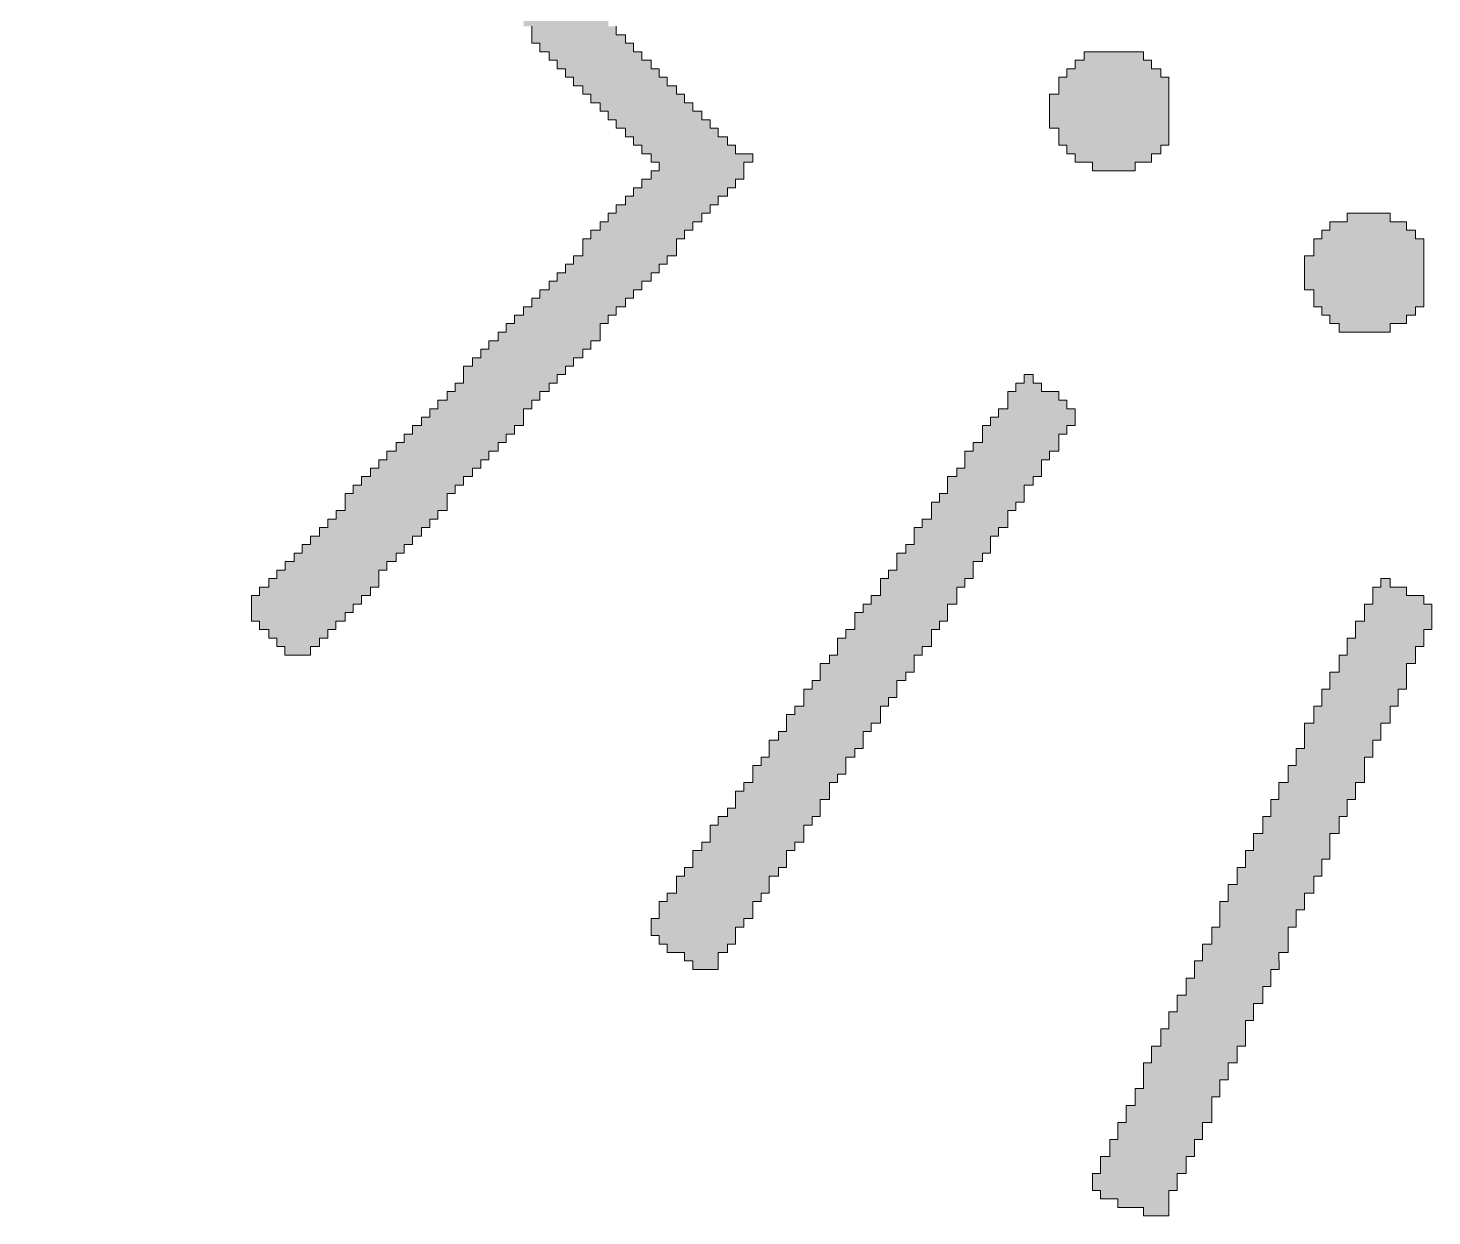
# Model space of a CAD drawing. Header units: millimetres. Extents: x 79 to 103.9, y -130.9 to -116.4.
# Drawn here: x 91.537 to 95.034, y -130.122 to -127.163 of the extents above; entities that cross this region are included whole.
import ezdxf

# ---------------------------------------------------------------- set-up
doc = ezdxf.new("R2010")
doc.units = ezdxf.units.MM
doc.header["$MEASUREMENT"] = 0
doc.layers.add('Layer 1', color=7, linetype='Continuous', lineweight=0)

msp = doc.modelspace()

# ---------------------------------------------------------------- hatches: boundary and pattern name
at = {"layer": 'Layer 1', "true_color": 0x000000, "transparency": 33554687}
h = msp.add_hatch(color=18, dxfattribs=at)
h.dxf.hatch_style = 2
h.paths.add_polyline_path([(91.3513, -124.3008), (91.3513, -124.3219), (91.3513, -124.343), (91.3742, -124.343), (91.3742, -124.3643), (91.3742, -124.3854), (91.3742, -124.4065), (91.3742, -124.4278), (91.3946, -124.4278), (91.3946, -124.4489), (91.3946, -124.47), (91.3945, -124.47), (91.3945, -124.4913), (91.4148, -124.4913), (91.4148, -124.5124), (91.4148, -124.5335), (91.4148, -124.5335), (91.4148, -124.5548), (91.4377, -124.5548), (91.4377, -124.5759), (91.4377, -124.597), (91.4377, -124.597), (91.4377, -124.6183), (91.458, -124.6183), (91.458, -124.6394), (91.458, -124.6605), (91.458, -124.6605), (91.458, -124.6818), (91.4784, -124.6818), (91.4784, -124.7029), (91.4784, -124.724), (91.4783, -124.724), (91.4783, -124.7453), (91.5012, -124.7453), (91.5012, -124.7664), (91.5012, -124.7875), (91.5012, -124.7875), (91.5012, -124.8088), (91.5215, -124.8088), (91.5215, -124.8299), (91.5215, -124.851), (91.5215, -124.851), (91.5215, -124.8723), (91.5418, -124.8723), (91.5418, -124.8934), (91.5418, -124.9145), (91.5647, -124.9145), (91.5647, -124.9358), (91.5647, -124.9569), (91.5647, -124.9569), (91.5647, -124.978), (91.5851, -124.978), (91.5851, -124.9993), (91.5851, -125.0204), (91.6053, -125.0204), (91.6053, -125.0415), (91.6053, -125.0628), (91.6053, -125.0628), (91.6053, -125.0839), (91.6282, -125.0839), (91.6282, -125.105), (91.6282, -125.1263), (91.6485, -125.1263), (91.6485, -125.1474), (91.6485, -125.1685), (91.6688, -125.1685), (91.6688, -125.1898), (91.6688, -125.2109), (91.6688, -125.232), (91.6917, -125.232), (91.6917, -125.2533), (91.6917, -125.2744), (91.712, -125.2744), (91.712, -125.2955), (91.712, -125.3168), (91.7323, -125.3168), (91.7323, -125.3379), (91.7323, -125.359), (91.7552, -125.359), (91.7552, -125.3803), (91.7552, -125.4014), (91.7755, -125.4014), (91.7755, -125.4225), (91.7755, -125.4438), (91.7958, -125.4438), (91.7958, -125.4649), (91.7958, -125.4649), (91.7958, -125.486), (91.8187, -125.486), (91.8187, -125.5073), (91.8187, -125.5073), (91.8187, -125.5284), (91.839, -125.5284), (91.839, -125.5495), (91.839, -125.5495), (91.839, -125.5708), (91.8593, -125.5708), (91.8593, -125.5919), (91.8593, -125.5919), (91.8593, -125.613), (91.8822, -125.613), (91.8822, -125.6343), (91.8822, -125.6343), (91.8822, -125.6554), (91.9025, -125.6554), (91.9025, -125.6765), (91.9025, -125.6765), (91.9025, -125.6978), (91.9228, -125.6978), (91.9228, -125.7189), (91.9228, -125.74), (91.9457, -125.74), (91.9457, -125.7613), (91.966, -125.7613), (91.966, -125.7824), (91.966, -125.7824), (91.966, -125.8035), (91.9863, -125.8035), (91.9863, -125.8248), (91.9863, -125.8248), (91.9863, -125.8459), (92.0092, -125.8459), (92.0092, -125.867), (92.0092, -125.867), (92.0092, -125.8883), (92.0295, -125.8883), (92.0295, -125.9094), (92.0498, -125.9094), (92.0498, -125.9305), (92.0498, -125.9305), (92.0498, -125.9518), (92.0727, -125.9518), (92.0727, -125.9729), (92.0727, -125.9729), (92.0727, -125.994), (92.093, -125.994), (92.093, -126.0153), (92.1133, -126.0153), (92.1133, -126.0364), (92.1133, -126.0364), (92.1133, -126.0575), (92.1362, -126.0575), (92.1362, -126.0788), (92.1362, -126.0788), (92.1362, -126.0999), (92.1565, -126.0999), (92.1565, -126.121), (92.1768, -126.121), (92.1768, -126.1423), (92.1768, -126.1423), (92.1768, -126.1634), (92.1997, -126.1634), (92.1997, -126.1845), (92.22, -126.1845), (92.22, -126.2058), (92.22, -126.2058), (92.22, -126.2269), (92.2403, -126.2269), (92.2403, -126.248), (92.2632, -126.248), (92.2632, -126.2693), (92.2632, -126.2693), (92.2632, -126.2904), (92.2835, -126.2904), (92.2835, -126.3115), (92.3038, -126.3115), (92.3038, -126.3328), (92.3267, -126.3328), (92.3267, -126.3539), (92.3267, -126.375), (92.347, -126.375), (92.347, -126.3963), (92.3673, -126.3963), (92.3673, -126.4174), (92.3673, -126.4385), (92.3902, -126.4385), (92.3902, -126.4598), (92.4105, -126.4598), (92.4105, -126.4809), (92.4309, -126.4809), (92.4309, -126.502), (92.4308, -126.502), (92.4308, -126.5233), (92.4537, -126.5233), (92.4537, -126.5444), (92.474, -126.5444), (92.474, -126.5655), (92.4943, -126.5655), (92.4943, -126.5868), (92.4943, -126.5868), (92.4943, -126.6079), (92.5172, -126.6079), (92.5172, -126.629), (92.5375, -126.629), (92.5375, -126.6503), (92.5578, -126.6503), (92.5578, -126.6714), (92.5807, -126.6714), (92.5807, -126.6925), (92.5807, -126.6925), (92.5807, -126.7138), (92.601, -126.7138), (92.601, -126.7349), (92.6214, -126.7349), (92.6214, -126.756), (92.6442, -126.756), (92.6442, -126.7773), (92.6645, -126.7773), (92.6645, -126.7984), (92.6645, -126.7984), (92.6645, -126.8195), (92.6848, -126.8195), (92.6848, -126.8408), (92.7077, -126.8408), (92.7077, -126.8619), (92.728, -126.8619), (92.728, -126.883), (92.7483, -126.883), (92.7483, -126.9043), (92.7712, -126.9043), (92.7712, -126.9254), (92.7915, -126.9254), (92.7915, -126.9465), (92.7915, -126.9465), (92.7915, -126.9678), (92.8118, -126.9678), (92.8118, -126.9889), (92.8347, -126.9889), (92.8347, -127.01), (92.855, -127.01), (92.855, -127.0313), (92.8753, -127.0313), (92.8753, -127.0524), (92.8957, -127.0524), (92.8957, -127.0735), (92.9185, -127.0735), (92.9185, -127.0948), (92.9388, -127.0948), (92.9388, -127.1159), (92.9617, -127.1159), (92.9617, -127.137), (92.982, -127.137), (92.982, -127.1583), (93.0023, -127.1583), (93.0023, -127.1794), (93.0252, -127.1794), (93.0252, -127.2005), (93.0455, -127.2005), (93.0455, -127.2218), (93.0658, -127.2218), (93.0658, -127.2429), (93.0887, -127.2429), (93.0887, -127.264), (93.109, -127.264), (93.109, -127.2853), (93.1293, -127.2853), (93.1293, -127.3064), (93.1522, -127.3064), (93.1522, -127.3275), (93.1725, -127.3275), (93.1725, -127.3488), (93.1928, -127.3488), (93.1928, -127.3699), (93.2157, -127.3699), (93.2157, -127.391), (93.236, -127.391), (93.236, -127.4123), (93.2563, -127.4123), (93.2563, -127.4334), (93.2792, -127.4334), (93.2792, -127.4545), (93.2995, -127.4545), (93.2995, -127.4758), (93.3427, -127.4758), (93.3427, -127.4969), (93.3198, -127.4969), (93.3198, -127.518), (93.3198, -127.518), (93.3198, -127.5393), (93.2995, -127.5393), (93.2995, -127.5604), (93.2792, -127.5604), (93.2792, -127.5815), (93.2563, -127.5815), (93.2563, -127.6028), (93.236, -127.6028), (93.236, -127.6239), (93.2157, -127.6239), (93.2157, -127.645), (93.1928, -127.645), (93.1928, -127.6663), (93.1725, -127.6663), (93.1725, -127.6874), (93.1522, -127.6874), (93.1522, -127.7085), (93.1522, -127.7298), (93.1293, -127.7298), (93.1293, -127.7509), (93.109, -127.7509), (93.109, -127.772), (93.0887, -127.772), (93.0887, -127.7933), (93.0658, -127.7933), (93.0658, -127.8144), (93.0455, -127.8144), (93.0455, -127.8355), (93.0252, -127.8355), (93.0252, -127.8568), (93.0023, -127.8568), (93.0023, -127.8779), (92.982, -127.8779), (92.982, -127.899), (92.9617, -127.899), (92.9617, -127.9203), (92.9617, -127.9203), (92.9617, -127.9414), (92.9389, -127.9414), (92.9389, -127.9625), (92.9185, -127.9625), (92.9185, -127.9838), (92.8956, -127.9838), (92.8956, -128.0049), (92.8754, -128.0049), (92.8754, -128.026), (92.855, -128.026), (92.855, -128.0473), (92.8347, -128.0473), (92.8347, -128.0684), (92.8118, -128.0684), (92.8118, -128.0895), (92.7915, -128.0895), (92.7915, -128.1108), (92.7712, -128.1108), (92.7712, -128.1319), (92.7712, -128.1319), (92.7712, -128.153), (92.7484, -128.153), (92.7484, -128.1743), (92.728, -128.1743), (92.728, -128.1954), (92.7077, -128.1954), (92.7077, -128.2165), (92.6849, -128.2165), (92.6849, -128.2378), (92.6645, -128.2378), (92.6645, -128.2589), (92.6442, -128.2589), (92.6442, -128.28), (92.6214, -128.28), (92.6214, -128.3013), (92.601, -128.3013), (92.601, -128.3224), (92.5807, -128.3224), (92.5807, -128.3435), (92.5807, -128.3648), (92.5579, -128.3648), (92.5579, -128.3859), (92.5375, -128.3859), (92.5375, -128.407), (92.5172, -128.407), (92.5172, -128.4283), (92.4944, -128.4283), (92.4944, -128.4494), (92.474, -128.4494), (92.474, -128.4705), (92.4537, -128.4705), (92.4537, -128.4918), (92.4309, -128.4918), (92.4309, -128.5129), (92.4105, -128.5129), (92.4105, -128.534), (92.4105, -128.534), (92.4105, -128.5553), (92.3902, -128.5553), (92.3902, -128.5764), (92.3673, -128.5764), (92.3673, -128.5975), (92.347, -128.5975), (92.347, -128.6188), (92.3267, -128.6188), (92.3267, -128.6399), (92.3038, -128.6399), (92.3038, -128.661), (92.2835, -128.661), (92.2835, -128.6823), (92.2632, -128.6823), (92.2632, -128.7034), (92.2403, -128.7034), (92.2403, -128.7245), (92.1768, -128.7245), (92.1768, -128.7034), (92.1565, -128.7034), (92.1565, -128.6823), (92.1362, -128.6823), (92.1362, -128.661), (92.1133, -128.661), (92.1133, -128.6399), (92.093, -128.6399), (92.093, -128.6188), (92.093, -128.6188), (92.093, -128.5975), (92.093, -128.5975), (92.093, -128.5764), (92.1133, -128.5764), (92.1133, -128.5553), (92.1362, -128.5553), (92.1362, -128.534), (92.1565, -128.534), (92.1565, -128.5129), (92.1769, -128.5129), (92.1769, -128.4918), (92.1997, -128.4918), (92.1997, -128.4705), (92.22, -128.4705), (92.22, -128.4494), (92.2404, -128.4494), (92.2404, -128.4283), (92.2632, -128.4283), (92.2632, -128.407), (92.2835, -128.407), (92.2835, -128.3859), (92.3039, -128.3859), (92.3039, -128.3648), (92.3267, -128.3648), (92.3267, -128.3435), (92.3267, -128.3224), (92.347, -128.3224), (92.347, -128.3013), (92.3674, -128.3013), (92.3674, -128.28), (92.3902, -128.28), (92.3902, -128.2589), (92.4105, -128.2589), (92.4105, -128.2378), (92.4309, -128.2378), (92.4309, -128.2165), (92.4537, -128.2165), (92.4537, -128.1954), (92.474, -128.1954), (92.474, -128.1743), (92.4944, -128.1743), (92.4944, -128.153), (92.5172, -128.153), (92.5172, -128.1319), (92.5375, -128.1319), (92.5375, -128.1108), (92.5578, -128.1108), (92.5578, -128.0895), (92.5807, -128.0895), (92.5807, -128.0684), (92.601, -128.0684), (92.601, -128.0473), (92.6213, -128.0473), (92.6213, -128.026), (92.6214, -128.026), (92.6214, -128.0049), (92.6441, -128.0049), (92.6441, -127.9838), (92.6645, -127.9838), (92.6645, -127.9625), (92.6849, -127.9625), (92.6849, -127.9414), (92.7077, -127.9414), (92.7077, -127.9203), (92.728, -127.9203), (92.728, -127.899), (92.7483, -127.899), (92.7483, -127.8779), (92.7712, -127.8779), (92.7712, -127.8568), (92.7915, -127.8568), (92.7915, -127.8355), (92.8118, -127.8355), (92.8118, -127.8144), (92.8347, -127.8144), (92.8347, -127.7933), (92.855, -127.7933), (92.855, -127.772), (92.8753, -127.772), (92.8753, -127.7509), (92.8956, -127.7509), (92.8956, -127.7298), (92.9185, -127.7298), (92.9185, -127.7085), (92.9185, -127.6874), (92.9388, -127.6874), (92.9388, -127.6663), (92.9617, -127.6663), (92.9617, -127.645), (92.982, -127.645), (92.982, -127.6239), (93.0023, -127.6239), (93.0023, -127.6028), (93.0252, -127.6028), (93.0252, -127.5815), (93.0455, -127.5815), (93.0455, -127.5604), (93.0658, -127.5604), (93.0658, -127.5393), (93.0887, -127.5393), (93.0887, -127.518), (93.109, -127.518), (93.109, -127.4969), (93.0887, -127.4969), (93.0887, -127.4758), (93.0658, -127.4758), (93.0658, -127.4545), (93.0455, -127.4545), (93.0455, -127.4334), (93.0252, -127.4334), (93.0252, -127.4123), (93.0023, -127.4123), (93.0023, -127.391), (92.982, -127.391), (92.982, -127.3699), (92.9617, -127.3699), (92.9617, -127.3488), (92.9388, -127.3488), (92.9388, -127.3275), (92.9185, -127.3275), (92.9185, -127.3064), (92.8956, -127.3064), (92.8956, -127.2853), (92.8753, -127.2853), (92.8753, -127.264), (92.855, -127.264), (92.855, -127.2429), (92.8347, -127.2429), (92.8347, -127.2218), (92.8118, -127.2218), (92.8118, -127.2005), (92.7915, -127.2005), (92.7915, -127.1794), (92.7915, -127.1794), (92.7915, -127.1583), (92.7712, -127.1583), (92.7712, -127.137), (92.7483, -127.137), (92.7483, -127.1159), (92.728, -127.1159), (92.728, -127.0948), (92.7077, -127.0948), (92.7077, -127.0735), (92.6849, -127.0735), (92.6849, -127.0524), (92.6645, -127.0524), (92.6645, -127.0313), (92.6442, -127.0313), (92.6442, -127.01), (92.6213, -127.01), (92.6213, -126.9889), (92.6213, -126.9889), (92.6213, -126.9678), (92.601, -126.9678), (92.601, -126.9465), (92.5807, -126.9465), (92.5807, -126.9254), (92.5578, -126.9254), (92.5578, -126.9043), (92.5375, -126.9043), (92.5375, -126.883), (92.5172, -126.883), (92.5172, -126.8619), (92.4943, -126.8619), (92.4943, -126.8408), (92.4943, -126.8408), (92.4943, -126.8195), (92.474, -126.8195), (92.474, -126.7984), (92.4537, -126.7984), (92.4537, -126.7773), (92.4308, -126.7773), (92.4308, -126.756), (92.4106, -126.756), (92.4106, -126.7349), (92.4105, -126.7349), (92.4105, -126.7138), (92.3902, -126.7138), (92.3902, -126.6925), (92.3673, -126.6925), (92.3673, -126.6714), (92.347, -126.6714), (92.347, -126.6503), (92.347, -126.6503), (92.347, -126.629), (92.3267, -126.629), (92.3267, -126.6079), (92.3038, -126.6079), (92.3038, -126.5868), (92.2835, -126.5868), (92.2835, -126.5655), (92.2835, -126.5655), (92.2835, -126.5444), (92.2632, -126.5444), (92.2632, -126.5233), (92.2403, -126.5233), (92.2403, -126.502), (92.2201, -126.502), (92.2201, -126.4809), (92.22, -126.4809), (92.22, -126.4598), (92.1997, -126.4598), (92.1997, -126.4385), (92.1768, -126.4385), (92.1768, -126.4174), (92.1768, -126.3963), (92.1565, -126.3963), (92.1565, -126.375), (92.1362, -126.375), (92.1362, -126.3539), (92.1362, -126.3328), (92.1133, -126.3328), (92.1133, -126.3115), (92.093, -126.3115), (92.093, -126.2904), (92.093, -126.2904), (92.093, -126.2693), (92.0727, -126.2693), (92.0727, -126.248), (92.0498, -126.248), (92.0498, -126.2269), (92.0498, -126.2269), (92.0498, -126.2058), (92.0295, -126.2058), (92.0295, -126.1845), (92.0092, -126.1845), (92.0092, -126.1634), (92.0092, -126.1634), (92.0092, -126.1423), (91.9863, -126.1423), (91.9863, -126.121), (91.966, -126.121), (91.966, -126.0999), (91.966, -126.0999), (91.966, -126.0788), (91.9457, -126.0788), (91.9457, -126.0575), (91.9457, -126.0575), (91.9457, -126.0364), (91.9228, -126.0364), (91.9228, -126.0153), (91.9025, -126.0153), (91.9025, -125.994), (91.9025, -125.994), (91.9025, -125.9729), (91.8822, -125.9729), (91.8822, -125.9518), (91.8822, -125.9518), (91.8822, -125.9305), (91.8593, -125.9305), (91.8593, -125.9094), (91.839, -125.9094), (91.839, -125.8883), (91.839, -125.8883), (91.839, -125.867), (91.8187, -125.867), (91.8187, -125.8459), (91.8187, -125.8459), (91.8187, -125.8248), (91.7958, -125.8248), (91.7958, -125.8035), (91.7958, -125.8035), (91.7958, -125.7824), (91.7755, -125.7824), (91.7755, -125.7613), (91.7755, -125.7613), (91.7755, -125.74), (91.7552, -125.74), (91.7552, -125.7189), (91.7552, -125.6978), (91.7323, -125.6978), (91.7323, -125.6765), (91.712, -125.6765), (91.712, -125.6554), (91.712, -125.6554), (91.712, -125.6343), (91.6917, -125.6343), (91.6917, -125.613), (91.6917, -125.613), (91.6917, -125.5919), (91.6688, -125.5919), (91.6688, -125.5708), (91.6688, -125.5708), (91.6688, -125.5495), (91.6485, -125.5495), (91.6485, -125.5284), (91.6485, -125.5284), (91.6485, -125.5073), (91.6282, -125.5073), (91.6282, -125.486), (91.6282, -125.486), (91.6282, -125.4649), (91.6053, -125.4649), (91.6053, -125.4438), (91.6053, -125.4438), (91.6053, -125.4225), (91.6053, -125.4014), (91.585, -125.4014), (91.585, -125.3803), (91.585, -125.359), (91.5647, -125.359), (91.5647, -125.3379), (91.5647, -125.3168), (91.5418, -125.3168), (91.5418, -125.2955), (91.5418, -125.2744), (91.5215, -125.2744), (91.5215, -125.2533), (91.5215, -125.232), (91.5012, -125.232), (91.5012, -125.2109), (91.5012, -125.1898), (91.5012, -125.1685), (91.4783, -125.1685), (91.4783, -125.1474), (91.4783, -125.1263), (91.458, -125.1263), (91.458, -125.105), (91.458, -125.0839), (91.458, -125.0839), (91.458, -125.0628), (91.4377, -125.0628), (91.4377, -125.0415), (91.4377, -125.0204), (91.4149, -125.0204), (91.4149, -124.9993), (91.4149, -124.978), (91.4148, -124.978), (91.4148, -124.9569), (91.3945, -124.9569), (91.3945, -124.9358), (91.3945, -124.9145), (91.3742, -124.9145), (91.3742, -124.8934), (91.3742, -124.8723), (91.3742, -124.8723), (91.3742, -124.851), (91.3513, -124.851), (91.3513, -124.8299), (91.3513, -124.8088), (91.3513, -124.8088), (91.3513, -124.7875), (91.331, -124.7875), (91.331, -124.7664), (91.331, -124.7453), (91.331, -124.7453), (91.331, -124.724), (91.3082, -124.724), (91.3082, -124.7029), (91.3082, -124.6818), (91.3081, -124.6818), (91.3081, -124.6605), (91.2878, -124.6605), (91.2878, -124.6394), (91.2878, -124.6183), (91.2878, -124.6183), (91.2878, -124.597), (91.2675, -124.597), (91.2675, -124.5759), (91.2675, -124.5548), (91.2675, -124.5548), (91.2675, -124.5335), (91.2472, -124.5335), (91.2472, -124.5124), (91.2472, -124.4913), (91.2472, -124.4913), (91.2472, -124.47), (91.2244, -124.47), (91.2244, -124.4489), (91.2244, -124.4278), (78.9917, -124.4278), (78.9917, -124.4065), (78.9917, -124.3854), (78.9917, -124.3643), (78.9917, -124.343), (78.9917, -124.343), (78.9917, -124.3219), (78.9917, -124.3008), (78.9917, -124.2795), (91.3513, -124.2795)])
h = msp.add_hatch(color=18, dxfattribs=at)
h.dxf.hatch_style = 2
h.paths.add_polyline_path([(94.1885, -127.518), (94.1885, -127.4969), (94.1453, -127.4969), (94.1453, -127.4758), (94.125, -127.4758), (94.125, -127.4545), (94.1047, -127.4545), (94.1047, -127.4334), (94.1047, -127.4123), (94.0818, -127.4123), (94.0818, -127.391), (94.0818, -127.3699), (94.0818, -127.3488), (94.0818, -127.3275), (94.1047, -127.3275), (94.1047, -127.3064), (94.1047, -127.2853), (94.125, -127.2853), (94.125, -127.264), (94.1453, -127.264), (94.1453, -127.2429), (94.1682, -127.2429), (94.1682, -127.2218), (94.3155, -127.2218), (94.3155, -127.2429), (94.3358, -127.2429), (94.3358, -127.264), (94.3587, -127.264), (94.3587, -127.2853), (94.379, -127.2853), (94.379, -127.3064), (94.379, -127.3275), (94.379, -127.3275), (94.379, -127.3488), (94.379, -127.3699), (94.379, -127.391), (94.379, -127.4123), (94.379, -127.4123), (94.379, -127.4334), (94.379, -127.4545), (94.3587, -127.4545), (94.3587, -127.4758), (94.3358, -127.4758), (94.3358, -127.4969), (94.2952, -127.4969), (94.2952, -127.518)])
h = msp.add_hatch(color=18, dxfattribs=at)
h.dxf.hatch_style = 2
h.paths.add_polyline_path([(94.8032, -127.9203), (94.8032, -127.899), (94.7803, -127.899), (94.7803, -127.8779), (94.76, -127.8779), (94.76, -127.8568), (94.7397, -127.8568), (94.7397, -127.8355), (94.7397, -127.8144), (94.7168, -127.8144), (94.7168, -127.7933), (94.7168, -127.772), (94.7168, -127.7509), (94.7168, -127.7298), (94.7397, -127.7298), (94.7397, -127.7085), (94.7397, -127.6874), (94.76, -127.6874), (94.76, -127.6663), (94.7803, -127.6663), (94.7803, -127.645), (94.8235, -127.645), (94.8235, -127.6239), (94.9302, -127.6239), (94.9302, -127.645), (94.9708, -127.645), (94.9708, -127.6663), (94.9937, -127.6663), (94.9937, -127.6874), (95.014, -127.6874), (95.014, -127.7085), (95.014, -127.7298), (95.014, -127.7298), (95.014, -127.7509), (95.014, -127.772), (95.014, -127.7933), (95.014, -127.8144), (95.014, -127.8144), (95.014, -127.8355), (95.014, -127.8568), (94.9937, -127.8568), (94.9937, -127.8779), (94.9708, -127.8779), (94.9708, -127.899), (94.9302, -127.899), (94.9302, -127.9203)])
h = msp.add_hatch(color=18, dxfattribs=at)
h.dxf.hatch_style = 2
h.paths.add_polyline_path([(93.0887, -129.3808), (93.109, -129.3808), (93.109, -129.3595), (93.109, -129.3384), (93.1293, -129.3384), (93.1293, -129.3173), (93.1522, -129.3173), (93.1522, -129.296), (93.1522, -129.2749), (93.1725, -129.2749), (93.1725, -129.2538), (93.1928, -129.2538), (93.1928, -129.2325), (93.1928, -129.2114), (93.2157, -129.2114), (93.2157, -129.1903), (93.236, -129.1903), (93.236, -129.169), (93.236, -129.1479), (93.2563, -129.1479), (93.2563, -129.1268), (93.2792, -129.1268), (93.2792, -129.1055), (93.2995, -129.1055), (93.2995, -129.0844), (93.2995, -129.0844), (93.2995, -129.0633), (93.3198, -129.0633), (93.3198, -129.042), (93.3427, -129.042), (93.3427, -129.0209), (93.3427, -129.0209), (93.3427, -128.9998), (93.363, -128.9998), (93.363, -128.9785), (93.3833, -128.9785), (93.3833, -128.9574), (93.3833, -128.9574), (93.3833, -128.9363), (93.4062, -128.9363), (93.4062, -128.915), (93.4265, -128.915), (93.4265, -128.8939), (93.4265, -128.8939), (93.4265, -128.8728), (93.4468, -128.8728), (93.4468, -128.8515), (93.4697, -128.8515), (93.4697, -128.8304), (93.4697, -128.8304), (93.4697, -128.8093), (93.49, -128.8093), (93.49, -128.788), (93.5103, -128.788), (93.5103, -128.7669), (93.5103, -128.7669), (93.5103, -128.7458), (93.5332, -128.7458), (93.5332, -128.7245), (93.5535, -128.7245), (93.5535, -128.7034), (93.5535, -128.7034), (93.5535, -128.6823), (93.5738, -128.6823), (93.5738, -128.661), (93.5967, -128.661), (93.5967, -128.6399), (93.5967, -128.6399), (93.5967, -128.6188), (93.617, -128.6188), (93.617, -128.5975), (93.6373, -128.5975), (93.6373, -128.5764), (93.6602, -128.5764), (93.6602, -128.5553), (93.6602, -128.5553), (93.6602, -128.534), (93.6805, -128.534), (93.6805, -128.5129), (93.7008, -128.5129), (93.7008, -128.4918), (93.7008, -128.4918), (93.7008, -128.4705), (93.7237, -128.4705), (93.7237, -128.4494), (93.744, -128.4494), (93.744, -128.4283), (93.744, -128.4283), (93.744, -128.407), (93.7643, -128.407), (93.7643, -128.3859), (93.7872, -128.3859), (93.7872, -128.3648), (93.7872, -128.3648), (93.7872, -128.3435), (93.8075, -128.3435), (93.8075, -128.3224), (93.8278, -128.3224), (93.8278, -128.3013), (93.8278, -128.3013), (93.8278, -128.28), (93.8507, -128.28), (93.8507, -128.2589), (93.871, -128.2589), (93.871, -128.2378), (93.871, -128.2378), (93.871, -128.2165), (93.8913, -128.2165), (93.8913, -128.1954), (93.9142, -128.1954), (93.9142, -128.1743), (93.9142, -128.1743), (93.9142, -128.153), (93.9345, -128.153), (93.9345, -128.1319), (93.9548, -128.1319), (93.9548, -128.1108), (93.9777, -128.1108), (93.9777, -128.0895), (93.9777, -128.0895), (93.9777, -128.0684), (93.998, -128.0684), (93.998, -128.0473), (94.0183, -128.0473), (94.0183, -128.026), (94.0412, -128.026), (94.0412, -128.0473), (94.0615, -128.0473), (94.0615, -128.0684), (94.1047, -128.0684), (94.1047, -128.0895), (94.125, -128.0895), (94.125, -128.1108), (94.1453, -128.1108), (94.1453, -128.1319), (94.1453, -128.1319), (94.1453, -128.153), (94.125, -128.153), (94.125, -128.1743), (94.1047, -128.1743), (94.1047, -128.1954), (94.1047, -128.1954), (94.1047, -128.2165), (94.0818, -128.2165), (94.0818, -128.2378), (94.0615, -128.2378), (94.0615, -128.2589), (94.0615, -128.2589), (94.0615, -128.28), (94.0412, -128.28), (94.0412, -128.3013), (94.0183, -128.3013), (94.0183, -128.3224), (94.0183, -128.3224), (94.0183, -128.3435), (93.998, -128.3435), (93.998, -128.3648), (93.9777, -128.3648), (93.9777, -128.3859), (93.9777, -128.3859), (93.9777, -128.407), (93.9548, -128.407), (93.9548, -128.4283), (93.9345, -128.4283), (93.9345, -128.4494), (93.9345, -128.4494), (93.9345, -128.4705), (93.9142, -128.4705), (93.9142, -128.4918), (93.8913, -128.4918), (93.8913, -128.5129), (93.8913, -128.5129), (93.8913, -128.534), (93.871, -128.534), (93.871, -128.5553), (93.8507, -128.5553), (93.8507, -128.5764), (93.8507, -128.5764), (93.8507, -128.5975), (93.8278, -128.5975), (93.8278, -128.6188), (93.8278, -128.6188), (93.8278, -128.6399), (93.8075, -128.6399), (93.8075, -128.661), (93.7872, -128.661), (93.7872, -128.6823), (93.7872, -128.6823), (93.7872, -128.7034), (93.7643, -128.7034), (93.7643, -128.7245), (93.744, -128.7245), (93.744, -128.7458), (93.744, -128.7458), (93.744, -128.7669), (93.7237, -128.7669), (93.7237, -128.788), (93.7008, -128.788), (93.7008, -128.8093), (93.7008, -128.8093), (93.7008, -128.8304), (93.6805, -128.8304), (93.6805, -128.8515), (93.6602, -128.8515), (93.6602, -128.8728), (93.6602, -128.8728), (93.6602, -128.8939), (93.6373, -128.8939), (93.6373, -128.915), (93.617, -128.915), (93.617, -128.9363), (93.617, -128.9363), (93.617, -128.9574), (93.5967, -128.9574), (93.5967, -128.9785), (93.5738, -128.9785), (93.5738, -128.9998), (93.5738, -128.9998), (93.5738, -129.0209), (93.5535, -129.0209), (93.5535, -129.042), (93.5332, -129.042), (93.5332, -129.0633), (93.5332, -129.0633), (93.5332, -129.0844), (93.5103, -129.0844), (93.5103, -129.1055), (93.5103, -129.1055), (93.5103, -129.1268), (93.49, -129.1268), (93.49, -129.1479), (93.4697, -129.1479), (93.4697, -129.169), (93.4697, -129.1903), (93.4468, -129.1903), (93.4468, -129.2114), (93.4265, -129.2114), (93.4265, -129.2325), (93.4265, -129.2538), (93.4062, -129.2538), (93.4062, -129.2749), (93.3833, -129.2749), (93.3833, -129.296), (93.3833, -129.3173), (93.363, -129.3173), (93.363, -129.3384), (93.3427, -129.3384), (93.3427, -129.3595), (93.3427, -129.3808), (93.3198, -129.3808), (93.3198, -129.4019), (93.2995, -129.4019), (93.2995, -129.423), (93.2995, -129.423), (93.2995, -129.4443), (93.2792, -129.4443), (93.2792, -129.4654), (93.2563, -129.4654), (93.2563, -129.4865), (93.2563, -129.4865), (93.2563, -129.5078), (93.1928, -129.5078), (93.1928, -129.4865), (93.1725, -129.4865), (93.1725, -129.4654), (93.1293, -129.4654), (93.1293, -129.4443), (93.109, -129.4443), (93.109, -129.423), (93.0887, -129.423), (93.0887, -129.4019), (93.0887, -129.4019)])
h = msp.add_hatch(color=18, dxfattribs=at)
h.dxf.hatch_style = 2
h.paths.add_polyline_path([(94.2088, -129.9945), (94.2088, -129.9734), (94.2317, -129.9734), (94.2317, -129.9523), (94.2317, -129.931), (94.2521, -129.931), (94.2521, -129.9099), (94.2521, -129.8888), (94.2723, -129.8888), (94.2723, -129.8675), (94.2723, -129.8464), (94.2952, -129.8464), (94.2952, -129.8253), (94.2952, -129.8253), (94.2952, -129.804), (94.3155, -129.804), (94.3155, -129.7829), (94.3155, -129.7829), (94.3155, -129.7618), (94.3155, -129.7405), (94.3358, -129.7405), (94.3358, -129.7194), (94.3358, -129.6983), (94.3587, -129.6983), (94.3587, -129.677), (94.3587, -129.6559), (94.379, -129.6559), (94.379, -129.6348), (94.379, -129.6348), (94.379, -129.6135), (94.3993, -129.6135), (94.3993, -129.5924), (94.3993, -129.5924), (94.3993, -129.5713), (94.4222, -129.5713), (94.4222, -129.55), (94.4222, -129.55), (94.4222, -129.5289), (94.4425, -129.5289), (94.4425, -129.5078), (94.4426, -129.5078), (94.4426, -129.4865), (94.4628, -129.4865), (94.4628, -129.4654), (94.4628, -129.4654), (94.4628, -129.4443), (94.4857, -129.4443), (94.4857, -129.423), (94.4857, -129.4019), (94.506, -129.4019), (94.506, -129.3808), (94.506, -129.3595), (94.506, -129.3595), (94.506, -129.3384), (94.5263, -129.3384), (94.5263, -129.3173), (94.5263, -129.3173), (94.5263, -129.296), (94.5492, -129.296), (94.5492, -129.2749), (94.5492, -129.2749), (94.5492, -129.2538), (94.5695, -129.2538), (94.5695, -129.2325), (94.5695, -129.2325), (94.5695, -129.2114), (94.5898, -129.2114), (94.5898, -129.1903), (94.5898, -129.169), (94.6127, -129.169), (94.6127, -129.1479), (94.6127, -129.1268), (94.633, -129.1268), (94.633, -129.1055), (94.633, -129.0844), (94.6533, -129.0844), (94.6533, -129.0633), (94.6533, -129.042), (94.6762, -129.042), (94.6762, -129.0209), (94.6762, -128.9998), (94.6965, -128.9998), (94.6965, -128.9785), (94.6965, -128.9785), (94.6965, -128.9574), (94.7168, -128.9574), (94.7168, -128.9363), (94.7168, -128.9363), (94.7168, -128.915), (94.7168, -128.8939), (94.7397, -128.8939), (94.7397, -128.8728), (94.7397, -128.8515), (94.76, -128.8515), (94.76, -128.8304), (94.76, -128.8093), (94.7803, -128.8093), (94.7803, -128.788), (94.7803, -128.7669), (94.8032, -128.7669), (94.8032, -128.7458), (94.8032, -128.7458), (94.8032, -128.7245), (94.8235, -128.7245), (94.8235, -128.7034), (94.8235, -128.7034), (94.8235, -128.6823), (94.8438, -128.6823), (94.8438, -128.661), (94.8438, -128.661), (94.8438, -128.6399), (94.8667, -128.6399), (94.8667, -128.6188), (94.8667, -128.5975), (94.887, -128.5975), (94.887, -128.5764), (94.887, -128.5553), (94.9073, -128.5553), (94.9073, -128.534), (94.9302, -128.534), (94.9302, -128.5553), (94.9708, -128.5553), (94.9708, -128.5764), (95.014, -128.5764), (95.014, -128.5975), (95.0343, -128.5975), (95.0343, -128.6188), (95.0343, -128.6399), (95.0343, -128.6399), (95.0343, -128.661), (95.014, -128.661), (95.014, -128.6823), (95.014, -128.6823), (95.014, -128.7034), (94.9937, -128.7034), (94.9937, -128.7245), (94.9937, -128.7245), (94.9937, -128.7458), (94.9708, -128.7458), (94.9708, -128.7669), (94.9708, -128.7669), (94.9708, -128.788), (94.9708, -128.8093), (94.9505, -128.8093), (94.9505, -128.8304), (94.9505, -128.8515), (94.9302, -128.8515), (94.9302, -128.8728), (94.9302, -128.8939), (94.9073, -128.8939), (94.9073, -128.915), (94.9073, -128.9363), (94.887, -128.9363), (94.887, -128.9574), (94.887, -128.9574), (94.887, -128.9785), (94.8667, -128.9785), (94.8667, -128.9998), (94.8667, -128.9998), (94.8667, -129.0209), (94.8667, -129.042), (94.8438, -129.042), (94.8438, -129.0633), (94.8438, -129.0844), (94.8235, -129.0844), (94.8235, -129.1055), (94.8235, -129.1268), (94.8032, -129.1268), (94.8032, -129.1479), (94.8032, -129.169), (94.7803, -129.169), (94.7803, -129.1903), (94.7803, -129.2114), (94.7803, -129.2114), (94.7803, -129.2325), (94.76, -129.2325), (94.76, -129.2538), (94.76, -129.2538), (94.76, -129.2749), (94.7397, -129.2749), (94.7397, -129.296), (94.7397, -129.296), (94.7397, -129.3173), (94.7168, -129.3173), (94.7168, -129.3384), (94.7168, -129.3384), (94.7168, -129.3595), (94.6965, -129.3595), (94.6965, -129.3808), (94.6965, -129.4019), (94.6762, -129.4019), (94.6762, -129.423), (94.6762, -129.4443), (94.6762, -129.4443), (94.6762, -129.4654), (94.6533, -129.4654), (94.6533, -129.4865), (94.6534, -129.4865), (94.6534, -129.5078), (94.633, -129.5078), (94.633, -129.5289), (94.633, -129.5289), (94.633, -129.55), (94.6127, -129.55), (94.6127, -129.5713), (94.6127, -129.5713), (94.6127, -129.5924), (94.5898, -129.5924), (94.5898, -129.6135), (94.5898, -129.6135), (94.5898, -129.6348), (94.5695, -129.6348), (94.5695, -129.6559), (94.5695, -129.6559), (94.5695, -129.677), (94.5695, -129.6983), (94.5492, -129.6983), (94.5492, -129.7194), (94.5492, -129.7405), (94.5263, -129.7405), (94.5263, -129.7618), (94.5263, -129.7829), (94.506, -129.7829), (94.506, -129.804), (94.506, -129.804), (94.506, -129.8253), (94.4857, -129.8253), (94.4857, -129.8464), (94.4857, -129.8464), (94.4857, -129.8675), (94.4857, -129.8888), (94.4629, -129.8888), (94.4629, -129.9099), (94.4629, -129.931), (94.4425, -129.931), (94.4425, -129.9523), (94.4425, -129.9734), (94.4222, -129.9734), (94.4222, -129.9945), (94.4222, -130.0158), (94.3993, -130.0158), (94.3993, -130.0369), (94.3993, -130.058), (94.379, -130.058), (94.379, -130.0793), (94.379, -130.1004), (94.379, -130.1004), (94.379, -130.1215), (94.3155, -130.1215), (94.3155, -130.1004), (94.252, -130.1004), (94.252, -130.0793), (94.2088, -130.0793), (94.2088, -130.058), (94.1885, -130.058), (94.1885, -130.0369), (94.1885, -130.0158), (94.2088, -130.0158)])

# ---------------------------------------------------------------- linework, layer by layer
at = {"layer": 'Layer 1'}
msp.add_lwpolyline([(93.0023, -127.1583), (93.0023, -127.1794), (93.0252, -127.1794), (93.0252, -127.2005), (93.0455, -127.2005), (93.0455, -127.2218), (93.0658, -127.2218), (93.0658, -127.2429), (93.0887, -127.2429), (93.0887, -127.264), (93.109, -127.264), (93.109, -127.2853), (93.1293, -127.2853), (93.1293, -127.3064), (93.1522, -127.3064), (93.1522, -127.3275), (93.1725, -127.3275), (93.1725, -127.3488), (93.1928, -127.3488), (93.1928, -127.3699), (93.2157, -127.3699), (93.2157, -127.391), (93.236, -127.391), (93.236, -127.4123), (93.2563, -127.4123), (93.2563, -127.4334), (93.2792, -127.4334), (93.2792, -127.4545), (93.2995, -127.4545), (93.2995, -127.4758), (93.3427, -127.4758), (93.3427, -127.4969), (93.3198, -127.4969), (93.3198, -127.518), (93.3198, -127.518), (93.3198, -127.5393), (93.2995, -127.5393), (93.2995, -127.5604), (93.2792, -127.5604), (93.2792, -127.5815), (93.2563, -127.5815), (93.2563, -127.6028), (93.236, -127.6028), (93.236, -127.6239), (93.2157, -127.6239), (93.2157, -127.645), (93.1928, -127.645), (93.1928, -127.6663), (93.1725, -127.6663), (93.1725, -127.6874), (93.1522, -127.6874), (93.1522, -127.7085), (93.1522, -127.7298), (93.1293, -127.7298), (93.1293, -127.7509), (93.109, -127.7509), (93.109, -127.772), (93.0887, -127.772), (93.0887, -127.7933), (93.0658, -127.7933), (93.0658, -127.8144), (93.0455, -127.8144), (93.0455, -127.8355), (93.0252, -127.8355), (93.0252, -127.8568), (93.0023, -127.8568), (93.0023, -127.8779), (92.982, -127.8779), (92.982, -127.899), (92.9617, -127.899), (92.9617, -127.9203), (92.9617, -127.9203), (92.9617, -127.9414), (92.9389, -127.9414), (92.9389, -127.9625), (92.9185, -127.9625), (92.9185, -127.9838), (92.8956, -127.9838), (92.8956, -128.0049), (92.8754, -128.0049), (92.8754, -128.026), (92.855, -128.026), (92.855, -128.0473), (92.8347, -128.0473), (92.8347, -128.0684), (92.8118, -128.0684), (92.8118, -128.0895), (92.7915, -128.0895), (92.7915, -128.1108), (92.7712, -128.1108), (92.7712, -128.1319), (92.7712, -128.1319), (92.7712, -128.153), (92.7484, -128.153), (92.7484, -128.1743), (92.728, -128.1743), (92.728, -128.1954), (92.7077, -128.1954), (92.7077, -128.2165), (92.6849, -128.2165), (92.6849, -128.2378), (92.6645, -128.2378), (92.6645, -128.2589), (92.6442, -128.2589), (92.6442, -128.28), (92.6214, -128.28), (92.6214, -128.3013), (92.601, -128.3013), (92.601, -128.3224), (92.5807, -128.3224), (92.5807, -128.3435), (92.5807, -128.3648), (92.5579, -128.3648), (92.5579, -128.3859), (92.5375, -128.3859), (92.5375, -128.407), (92.5172, -128.407), (92.5172, -128.4283), (92.4944, -128.4283), (92.4944, -128.4494), (92.474, -128.4494), (92.474, -128.4705), (92.4537, -128.4705), (92.4537, -128.4918), (92.4309, -128.4918), (92.4309, -128.5129), (92.4105, -128.5129), (92.4105, -128.534), (92.4105, -128.534), (92.4105, -128.5553), (92.3902, -128.5553), (92.3902, -128.5764), (92.3673, -128.5764), (92.3673, -128.5975), (92.347, -128.5975), (92.347, -128.6188), (92.3267, -128.6188), (92.3267, -128.6399), (92.3038, -128.6399), (92.3038, -128.661), (92.2835, -128.661), (92.2835, -128.6823), (92.2632, -128.6823), (92.2632, -128.7034), (92.2403, -128.7034), (92.2403, -128.7245), (92.1768, -128.7245), (92.1768, -128.7034), (92.1565, -128.7034), (92.1565, -128.6823), (92.1362, -128.6823), (92.1362, -128.661), (92.1133, -128.661), (92.1133, -128.6399), (92.093, -128.6399), (92.093, -128.6188), (92.093, -128.6188), (92.093, -128.5975), (92.093, -128.5975), (92.093, -128.5764), (92.1133, -128.5764), (92.1133, -128.5553), (92.1362, -128.5553), (92.1362, -128.534), (92.1565, -128.534), (92.1565, -128.5129), (92.1769, -128.5129), (92.1769, -128.4918), (92.1997, -128.4918), (92.1997, -128.4705), (92.22, -128.4705), (92.22, -128.4494), (92.2404, -128.4494), (92.2404, -128.4283), (92.2632, -128.4283), (92.2632, -128.407), (92.2835, -128.407), (92.2835, -128.3859), (92.3039, -128.3859), (92.3039, -128.3648), (92.3267, -128.3648), (92.3267, -128.3435), (92.3267, -128.3224), (92.347, -128.3224), (92.347, -128.3013), (92.3674, -128.3013), (92.3674, -128.28), (92.3902, -128.28), (92.3902, -128.2589), (92.4105, -128.2589), (92.4105, -128.2378), (92.4309, -128.2378), (92.4309, -128.2165), (92.4537, -128.2165), (92.4537, -128.1954), (92.474, -128.1954), (92.474, -128.1743), (92.4944, -128.1743), (92.4944, -128.153), (92.5172, -128.153), (92.5172, -128.1319), (92.5375, -128.1319), (92.5375, -128.1108), (92.5578, -128.1108), (92.5578, -128.0895), (92.5807, -128.0895), (92.5807, -128.0684), (92.601, -128.0684), (92.601, -128.0473), (92.6213, -128.0473), (92.6213, -128.026), (92.6214, -128.026), (92.6214, -128.0049), (92.6441, -128.0049), (92.6441, -127.9838), (92.6645, -127.9838), (92.6645, -127.9625), (92.6849, -127.9625), (92.6849, -127.9414), (92.7077, -127.9414), (92.7077, -127.9203), (92.728, -127.9203), (92.728, -127.899), (92.7483, -127.899), (92.7483, -127.8779), (92.7712, -127.8779), (92.7712, -127.8568), (92.7915, -127.8568), (92.7915, -127.8355), (92.8118, -127.8355), (92.8118, -127.8144), (92.8347, -127.8144), (92.8347, -127.7933), (92.855, -127.7933), (92.855, -127.772), (92.8753, -127.772), (92.8753, -127.7509), (92.8956, -127.7509), (92.8956, -127.7298), (92.9185, -127.7298), (92.9185, -127.7085), (92.9185, -127.6874), (92.9388, -127.6874), (92.9388, -127.6663), (92.9617, -127.6663), (92.9617, -127.645), (92.982, -127.645), (92.982, -127.6239), (93.0023, -127.6239), (93.0023, -127.6028), (93.0252, -127.6028), (93.0252, -127.5815), (93.0455, -127.5815), (93.0455, -127.5604), (93.0658, -127.5604), (93.0658, -127.5393), (93.0887, -127.5393), (93.0887, -127.518), (93.109, -127.518), (93.109, -127.4969), (93.0887, -127.4969), (93.0887, -127.4758), (93.0658, -127.4758), (93.0658, -127.4545), (93.0455, -127.4545), (93.0455, -127.4334), (93.0252, -127.4334), (93.0252, -127.4123), (93.0023, -127.4123), (93.0023, -127.391), (92.982, -127.391), (92.982, -127.3699), (92.9617, -127.3699), (92.9617, -127.3488), (92.9388, -127.3488), (92.9388, -127.3275), (92.9185, -127.3275), (92.9185, -127.3064), (92.8956, -127.3064), (92.8956, -127.2853), (92.8753, -127.2853), (92.8753, -127.264), (92.855, -127.264), (92.855, -127.2429), (92.8347, -127.2429), (92.8347, -127.2218), (92.8118, -127.2218), (92.8118, -127.2005), (92.7915, -127.2005), (92.7915, -127.1794), (92.7915, -127.1794), (92.7915, -127.1583)], dxfattribs=at)
for points in [[(94.1885, -127.518), (94.1885, -127.4969), (94.1453, -127.4969), (94.1453, -127.4758), (94.125, -127.4758), (94.125, -127.4545), (94.1047, -127.4545), (94.1047, -127.4334), (94.1047, -127.4123), (94.0818, -127.4123), (94.0818, -127.391), (94.0818, -127.3699), (94.0818, -127.3488), (94.0818, -127.3275), (94.1047, -127.3275), (94.1047, -127.3064), (94.1047, -127.2853), (94.125, -127.2853), (94.125, -127.264), (94.1453, -127.264), (94.1453, -127.2429), (94.1682, -127.2429), (94.1682, -127.2218), (94.3155, -127.2218), (94.3155, -127.2429), (94.3358, -127.2429), (94.3358, -127.264), (94.3587, -127.264), (94.3587, -127.2853), (94.379, -127.2853), (94.379, -127.3064), (94.379, -127.3275), (94.379, -127.3275), (94.379, -127.3488), (94.379, -127.3699), (94.379, -127.391), (94.379, -127.4123), (94.379, -127.4123), (94.379, -127.4334), (94.379, -127.4545), (94.3587, -127.4545), (94.3587, -127.4758), (94.3358, -127.4758), (94.3358, -127.4969), (94.2952, -127.4969), (94.2952, -127.518)], [(94.8032, -127.9203), (94.8032, -127.899), (94.7803, -127.899), (94.7803, -127.8779), (94.76, -127.8779), (94.76, -127.8568), (94.7397, -127.8568), (94.7397, -127.8355), (94.7397, -127.8144), (94.7168, -127.8144), (94.7168, -127.7933), (94.7168, -127.772), (94.7168, -127.7509), (94.7168, -127.7298), (94.7397, -127.7298), (94.7397, -127.7085), (94.7397, -127.6874), (94.76, -127.6874), (94.76, -127.6663), (94.7803, -127.6663), (94.7803, -127.645), (94.8235, -127.645), (94.8235, -127.6239), (94.9302, -127.6239), (94.9302, -127.645), (94.9708, -127.645), (94.9708, -127.6663), (94.9937, -127.6663), (94.9937, -127.6874), (95.014, -127.6874), (95.014, -127.7085), (95.014, -127.7298), (95.014, -127.7298), (95.014, -127.7509), (95.014, -127.772), (95.014, -127.7933), (95.014, -127.8144), (95.014, -127.8144), (95.014, -127.8355), (95.014, -127.8568), (94.9937, -127.8568), (94.9937, -127.8779), (94.9708, -127.8779), (94.9708, -127.899), (94.9302, -127.899), (94.9302, -127.9203)], [(93.0887, -129.3808), (93.109, -129.3808), (93.109, -129.3595), (93.109, -129.3384), (93.1293, -129.3384), (93.1293, -129.3173), (93.1522, -129.3173), (93.1522, -129.296), (93.1522, -129.2749), (93.1725, -129.2749), (93.1725, -129.2538), (93.1928, -129.2538), (93.1928, -129.2325), (93.1928, -129.2114), (93.2157, -129.2114), (93.2157, -129.1903), (93.236, -129.1903), (93.236, -129.169), (93.236, -129.1479), (93.2563, -129.1479), (93.2563, -129.1268), (93.2792, -129.1268), (93.2792, -129.1055), (93.2995, -129.1055), (93.2995, -129.0844), (93.2995, -129.0844), (93.2995, -129.0633), (93.3198, -129.0633), (93.3198, -129.042), (93.3427, -129.042), (93.3427, -129.0209), (93.3427, -129.0209), (93.3427, -128.9998), (93.363, -128.9998), (93.363, -128.9785), (93.3833, -128.9785), (93.3833, -128.9574), (93.3833, -128.9574), (93.3833, -128.9363), (93.4062, -128.9363), (93.4062, -128.915), (93.4265, -128.915), (93.4265, -128.8939), (93.4265, -128.8939), (93.4265, -128.8728), (93.4468, -128.8728), (93.4468, -128.8515), (93.4697, -128.8515), (93.4697, -128.8304), (93.4697, -128.8304), (93.4697, -128.8093), (93.49, -128.8093), (93.49, -128.788), (93.5103, -128.788), (93.5103, -128.7669), (93.5103, -128.7669), (93.5103, -128.7458), (93.5332, -128.7458), (93.5332, -128.7245), (93.5535, -128.7245), (93.5535, -128.7034), (93.5535, -128.7034), (93.5535, -128.6823), (93.5738, -128.6823), (93.5738, -128.661), (93.5967, -128.661), (93.5967, -128.6399), (93.5967, -128.6399), (93.5967, -128.6188), (93.617, -128.6188), (93.617, -128.5975), (93.6373, -128.5975), (93.6373, -128.5764), (93.6602, -128.5764), (93.6602, -128.5553), (93.6602, -128.5553), (93.6602, -128.534), (93.6805, -128.534), (93.6805, -128.5129), (93.7008, -128.5129), (93.7008, -128.4918), (93.7008, -128.4918), (93.7008, -128.4705), (93.7237, -128.4705), (93.7237, -128.4494), (93.744, -128.4494), (93.744, -128.4283), (93.744, -128.4283), (93.744, -128.407), (93.7643, -128.407), (93.7643, -128.3859), (93.7872, -128.3859), (93.7872, -128.3648), (93.7872, -128.3648), (93.7872, -128.3435), (93.8075, -128.3435), (93.8075, -128.3224), (93.8278, -128.3224), (93.8278, -128.3013), (93.8278, -128.3013), (93.8278, -128.28), (93.8507, -128.28), (93.8507, -128.2589), (93.871, -128.2589), (93.871, -128.2378), (93.871, -128.2378), (93.871, -128.2165), (93.8913, -128.2165), (93.8913, -128.1954), (93.9142, -128.1954), (93.9142, -128.1743), (93.9142, -128.1743), (93.9142, -128.153), (93.9345, -128.153), (93.9345, -128.1319), (93.9548, -128.1319), (93.9548, -128.1108), (93.9777, -128.1108), (93.9777, -128.0895), (93.9777, -128.0895), (93.9777, -128.0684), (93.998, -128.0684), (93.998, -128.0473), (94.0183, -128.0473), (94.0183, -128.026), (94.0412, -128.026), (94.0412, -128.0473), (94.0615, -128.0473), (94.0615, -128.0684), (94.1047, -128.0684), (94.1047, -128.0895), (94.125, -128.0895), (94.125, -128.1108), (94.1453, -128.1108), (94.1453, -128.1319), (94.1453, -128.1319), (94.1453, -128.153), (94.125, -128.153), (94.125, -128.1743), (94.1047, -128.1743), (94.1047, -128.1954), (94.1047, -128.1954), (94.1047, -128.2165), (94.0818, -128.2165), (94.0818, -128.2378), (94.0615, -128.2378), (94.0615, -128.2589), (94.0615, -128.2589), (94.0615, -128.28), (94.0412, -128.28), (94.0412, -128.3013), (94.0183, -128.3013), (94.0183, -128.3224), (94.0183, -128.3224), (94.0183, -128.3435), (93.998, -128.3435), (93.998, -128.3648), (93.9777, -128.3648), (93.9777, -128.3859), (93.9777, -128.3859), (93.9777, -128.407), (93.9548, -128.407), (93.9548, -128.4283), (93.9345, -128.4283), (93.9345, -128.4494), (93.9345, -128.4494), (93.9345, -128.4705), (93.9142, -128.4705), (93.9142, -128.4918), (93.8913, -128.4918), (93.8913, -128.5129), (93.8913, -128.5129), (93.8913, -128.534), (93.871, -128.534), (93.871, -128.5553), (93.8507, -128.5553), (93.8507, -128.5764), (93.8507, -128.5764), (93.8507, -128.5975), (93.8278, -128.5975), (93.8278, -128.6188), (93.8278, -128.6188), (93.8278, -128.6399), (93.8075, -128.6399), (93.8075, -128.661), (93.7872, -128.661), (93.7872, -128.6823), (93.7872, -128.6823), (93.7872, -128.7034), (93.7643, -128.7034), (93.7643, -128.7245), (93.744, -128.7245), (93.744, -128.7458), (93.744, -128.7458), (93.744, -128.7669), (93.7237, -128.7669), (93.7237, -128.788), (93.7008, -128.788), (93.7008, -128.8093), (93.7008, -128.8093), (93.7008, -128.8304), (93.6805, -128.8304), (93.6805, -128.8515), (93.6602, -128.8515), (93.6602, -128.8728), (93.6602, -128.8728), (93.6602, -128.8939), (93.6373, -128.8939), (93.6373, -128.915), (93.617, -128.915), (93.617, -128.9363), (93.617, -128.9363), (93.617, -128.9574), (93.5967, -128.9574), (93.5967, -128.9785), (93.5738, -128.9785), (93.5738, -128.9998), (93.5738, -128.9998), (93.5738, -129.0209), (93.5535, -129.0209), (93.5535, -129.042), (93.5332, -129.042), (93.5332, -129.0633), (93.5332, -129.0633), (93.5332, -129.0844), (93.5103, -129.0844), (93.5103, -129.1055), (93.5103, -129.1055), (93.5103, -129.1268), (93.49, -129.1268), (93.49, -129.1479), (93.4697, -129.1479), (93.4697, -129.169), (93.4697, -129.1903), (93.4468, -129.1903), (93.4468, -129.2114), (93.4265, -129.2114), (93.4265, -129.2325), (93.4265, -129.2538), (93.4062, -129.2538), (93.4062, -129.2749), (93.3833, -129.2749), (93.3833, -129.296), (93.3833, -129.3173), (93.363, -129.3173), (93.363, -129.3384), (93.3427, -129.3384), (93.3427, -129.3595), (93.3427, -129.3808), (93.3198, -129.3808), (93.3198, -129.4019), (93.2995, -129.4019), (93.2995, -129.423), (93.2995, -129.423), (93.2995, -129.4443), (93.2792, -129.4443), (93.2792, -129.4654), (93.2563, -129.4654), (93.2563, -129.4865), (93.2563, -129.4865), (93.2563, -129.5078), (93.1928, -129.5078), (93.1928, -129.4865), (93.1725, -129.4865), (93.1725, -129.4654), (93.1293, -129.4654), (93.1293, -129.4443), (93.109, -129.4443), (93.109, -129.423), (93.0887, -129.423), (93.0887, -129.4019), (93.0887, -129.4019)], [(94.2088, -129.9945), (94.2088, -129.9734), (94.2317, -129.9734), (94.2317, -129.9523), (94.2317, -129.931), (94.2521, -129.931), (94.2521, -129.9099), (94.2521, -129.8888), (94.2723, -129.8888), (94.2723, -129.8675), (94.2723, -129.8464), (94.2952, -129.8464), (94.2952, -129.8253), (94.2952, -129.8253), (94.2952, -129.804), (94.3155, -129.804), (94.3155, -129.7829), (94.3155, -129.7829), (94.3155, -129.7618), (94.3155, -129.7405), (94.3358, -129.7405), (94.3358, -129.7194), (94.3358, -129.6983), (94.3587, -129.6983), (94.3587, -129.677), (94.3587, -129.6559), (94.379, -129.6559), (94.379, -129.6348), (94.379, -129.6348), (94.379, -129.6135), (94.3993, -129.6135), (94.3993, -129.5924), (94.3993, -129.5924), (94.3993, -129.5713), (94.4222, -129.5713), (94.4222, -129.55), (94.4222, -129.55), (94.4222, -129.5289), (94.4425, -129.5289), (94.4425, -129.5078), (94.4426, -129.5078), (94.4426, -129.4865), (94.4628, -129.4865), (94.4628, -129.4654), (94.4628, -129.4654), (94.4628, -129.4443), (94.4857, -129.4443), (94.4857, -129.423), (94.4857, -129.4019), (94.506, -129.4019), (94.506, -129.3808), (94.506, -129.3595), (94.506, -129.3595), (94.506, -129.3384), (94.5263, -129.3384), (94.5263, -129.3173), (94.5263, -129.3173), (94.5263, -129.296), (94.5492, -129.296), (94.5492, -129.2749), (94.5492, -129.2749), (94.5492, -129.2538), (94.5695, -129.2538), (94.5695, -129.2325), (94.5695, -129.2325), (94.5695, -129.2114), (94.5898, -129.2114), (94.5898, -129.1903), (94.5898, -129.169), (94.6127, -129.169), (94.6127, -129.1479), (94.6127, -129.1268), (94.633, -129.1268), (94.633, -129.1055), (94.633, -129.0844), (94.6533, -129.0844), (94.6533, -129.0633), (94.6533, -129.042), (94.6762, -129.042), (94.6762, -129.0209), (94.6762, -128.9998), (94.6965, -128.9998), (94.6965, -128.9785), (94.6965, -128.9785), (94.6965, -128.9574), (94.7168, -128.9574), (94.7168, -128.9363), (94.7168, -128.9363), (94.7168, -128.915), (94.7168, -128.8939), (94.7397, -128.8939), (94.7397, -128.8728), (94.7397, -128.8515), (94.76, -128.8515), (94.76, -128.8304), (94.76, -128.8093), (94.7803, -128.8093), (94.7803, -128.788), (94.7803, -128.7669), (94.8032, -128.7669), (94.8032, -128.7458), (94.8032, -128.7458), (94.8032, -128.7245), (94.8235, -128.7245), (94.8235, -128.7034), (94.8235, -128.7034), (94.8235, -128.6823), (94.8438, -128.6823), (94.8438, -128.661), (94.8438, -128.661), (94.8438, -128.6399), (94.8667, -128.6399), (94.8667, -128.6188), (94.8667, -128.5975), (94.887, -128.5975), (94.887, -128.5764), (94.887, -128.5553), (94.9073, -128.5553), (94.9073, -128.534), (94.9302, -128.534), (94.9302, -128.5553), (94.9708, -128.5553), (94.9708, -128.5764), (95.014, -128.5764), (95.014, -128.5975), (95.0343, -128.5975), (95.0343, -128.6188), (95.0343, -128.6399), (95.0343, -128.6399), (95.0343, -128.661), (95.014, -128.661), (95.014, -128.6823), (95.014, -128.6823), (95.014, -128.7034), (94.9937, -128.7034), (94.9937, -128.7245), (94.9937, -128.7245), (94.9937, -128.7458), (94.9708, -128.7458), (94.9708, -128.7669), (94.9708, -128.7669), (94.9708, -128.788), (94.9708, -128.8093), (94.9505, -128.8093), (94.9505, -128.8304), (94.9505, -128.8515), (94.9302, -128.8515), (94.9302, -128.8728), (94.9302, -128.8939), (94.9073, -128.8939), (94.9073, -128.915), (94.9073, -128.9363), (94.887, -128.9363), (94.887, -128.9574), (94.887, -128.9574), (94.887, -128.9785), (94.8667, -128.9785), (94.8667, -128.9998), (94.8667, -128.9998), (94.8667, -129.0209), (94.8667, -129.042), (94.8438, -129.042), (94.8438, -129.0633), (94.8438, -129.0844), (94.8235, -129.0844), (94.8235, -129.1055), (94.8235, -129.1268), (94.8032, -129.1268), (94.8032, -129.1479), (94.8032, -129.169), (94.7803, -129.169), (94.7803, -129.1903), (94.7803, -129.2114), (94.7803, -129.2114), (94.7803, -129.2325), (94.76, -129.2325), (94.76, -129.2538), (94.76, -129.2538), (94.76, -129.2749), (94.7397, -129.2749), (94.7397, -129.296), (94.7397, -129.296), (94.7397, -129.3173), (94.7168, -129.3173), (94.7168, -129.3384), (94.7168, -129.3384), (94.7168, -129.3595), (94.6965, -129.3595), (94.6965, -129.3808), (94.6965, -129.4019), (94.6762, -129.4019), (94.6762, -129.423), (94.6762, -129.4443), (94.6762, -129.4443), (94.6762, -129.4654), (94.6533, -129.4654), (94.6533, -129.4865), (94.6534, -129.4865), (94.6534, -129.5078), (94.633, -129.5078), (94.633, -129.5289), (94.633, -129.5289), (94.633, -129.55), (94.6127, -129.55), (94.6127, -129.5713), (94.6127, -129.5713), (94.6127, -129.5924), (94.5898, -129.5924), (94.5898, -129.6135), (94.5898, -129.6135), (94.5898, -129.6348), (94.5695, -129.6348), (94.5695, -129.6559), (94.5695, -129.6559), (94.5695, -129.677), (94.5695, -129.6983), (94.5492, -129.6983), (94.5492, -129.7194), (94.5492, -129.7405), (94.5263, -129.7405), (94.5263, -129.7618), (94.5263, -129.7829), (94.506, -129.7829), (94.506, -129.804), (94.506, -129.804), (94.506, -129.8253), (94.4857, -129.8253), (94.4857, -129.8464), (94.4857, -129.8464), (94.4857, -129.8675), (94.4857, -129.8888), (94.4629, -129.8888), (94.4629, -129.9099), (94.4629, -129.931), (94.4425, -129.931), (94.4425, -129.9523), (94.4425, -129.9734), (94.4222, -129.9734), (94.4222, -129.9945), (94.4222, -130.0158), (94.3993, -130.0158), (94.3993, -130.0369), (94.3993, -130.058), (94.379, -130.058), (94.379, -130.0793), (94.379, -130.1004), (94.379, -130.1004), (94.379, -130.1215), (94.3155, -130.1215), (94.3155, -130.1004), (94.252, -130.1004), (94.252, -130.0793), (94.2088, -130.0793), (94.2088, -130.058), (94.1885, -130.058), (94.1885, -130.0369), (94.1885, -130.0158), (94.2088, -130.0158)]]:
    msp.add_lwpolyline(points, close=True, dxfattribs=at)

doc.saveas('drawing.dxf')
